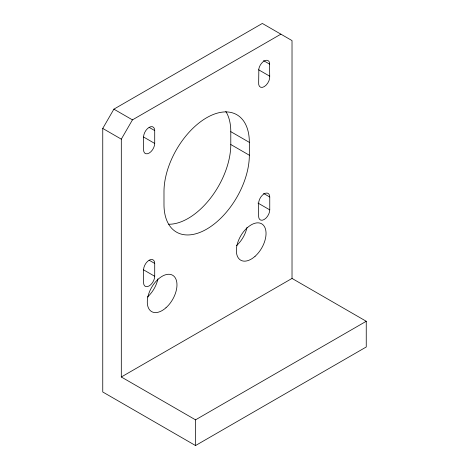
<?xml version="1.0" encoding="UTF-8"?>
<svg xmlns="http://www.w3.org/2000/svg" width="469" height="469" viewBox="0 0 469 469"><rect width="100%" height="100%" fill="white"/><g stroke="black" fill="none" stroke-linecap="round" stroke-linejoin="round"><path stroke-width="0.7" d="M269.704 76.183L269.523 62.647A7.809 4.508 -60 0 0 264.188 60.999A7.809 4.508 -60 0 0 258.853 68.802L258.665 82.603A7.873 4.543 -60 0 0 264.211 86.648A7.873 4.543 -60 0 0 269.704 76.183L258.571 69.752M292.023 278.428L366.248 321.277L366.248 346.99L195.532 445.55L102.752 391.984L102.752 128.436L113.885 109.154L262.335 23.45L292.023 40.592L292.023 278.428L121.307 376.988L121.307 139.152L132.446 119.871L280.89 34.161M121.307 376.988L195.532 419.837L366.248 321.277M263.525 60.612L269.71 64.189M225.788 111.393A60.354 34.847 -60 0 1 230.789 131.654L249.344 142.365L249.344 155.221A60.354 34.847 -60 0 1 206.665 229.142A60.354 34.847 -60 0 1 163.986 204.502L163.986 191.645A60.354 34.847 -60 0 1 206.665 117.725A60.354 34.847 -60 0 1 249.344 142.365M230.789 131.654L230.789 144.511L249.344 155.221M149.142 127.369L154.711 130.581L154.711 143.438A7.873 4.543 -60 0 1 149.142 153.082A7.873 4.543 -60 0 1 143.578 149.863L143.578 137.007A7.873 4.543 -60 0 1 149.142 127.369A7.873 4.543 -60 0 1 154.711 130.581M263.572 193.433L269.757 197.003L269.757 209.86A7.873 4.543 -60 0 1 264.188 219.504A7.873 4.543 -60 0 1 258.624 216.291L258.624 203.435A7.873 4.543 -60 0 1 264.188 193.791A7.873 4.543 -60 0 1 269.757 197.003M113.885 109.154L132.446 119.871M143.578 137.007L154.711 143.438M258.003 203.077L269.757 209.86M102.752 128.436L121.307 139.152M149.142 260.213L154.711 263.426L154.711 276.282A7.873 4.543 -60 0 1 149.142 285.926A7.873 4.543 -60 0 1 143.578 282.707L143.578 269.851A7.873 4.543 -60 0 1 149.142 260.213A7.873 4.543 -60 0 1 154.711 263.426M143.578 269.851L154.711 276.282M195.532 419.837L195.532 445.55M230.789 144.511A60.354 34.847 -60 0 1 168.723 224.246M157.918 278.867A20.994 12.118 -60 0 1 147.418 297.047M246.981 227.447A20.994 12.118 -60 0 1 236.487 245.627M165.973 307.764A20.994 12.118 -60 0 0 172.627 275.244A20.994 12.118 -60 0 0 147.794 297.264A20.994 12.118 -60 0 0 165.973 307.764M255.042 256.338A20.994 12.118 -60 0 0 261.696 223.819A20.994 12.118 -60 0 0 236.863 245.844A20.994 12.118 -60 0 0 255.042 256.338"/></g></svg>
